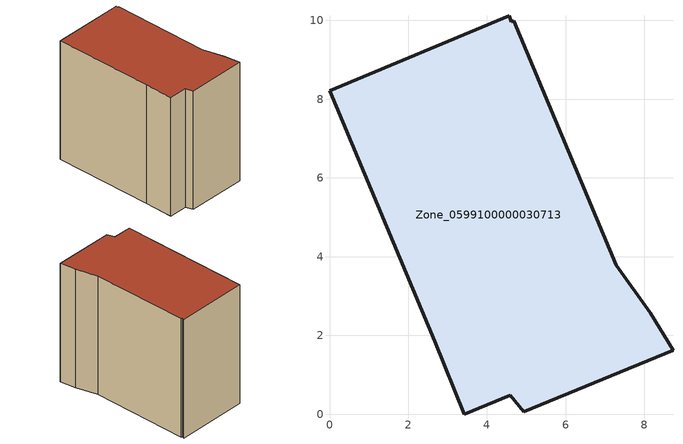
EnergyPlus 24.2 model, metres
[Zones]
Zone_0599100000030713
 floor ground (C_G): 4.62,9.96 4.68,9.99 7.29,3.78 8.15,2.57 8.72,1.62 4.93,0.06 4.6,0.47 3.43,0 2.68,1.85 0,8.22 4.57,10.12 z0
 wall outside (C_F): 3.43,0 4.6,0.47 4.93,0.06 8.72,1.62 8.15,2.57 7.29,3.78 4.68,9.99 4.62,9.96 4.57,10.12 0,8.22 2.68,1.85 3.43,0 z0:8.58
 roof outside (C_R): 4.57,10.12 0,8.22 2.68,1.85 3.43,0 4.6,0.47 4.93,0.06 8.72,1.62 8.15,2.57 7.29,3.78 4.68,9.99 4.62,9.96 z8.58
[BUILDING]
Pand.0599100000030713: North Axis=0; Terrain=City; Loads Convergence Tolerance Value=0.04; Temperature Convergence Tolerance Value=0.4; Solar Distribution=FullExterior; Maximum Number of Warmup Days=25; Minimum Number of Warmup Days=1
[Site:Location]
Rotterdam.The.Hague.AP_ZH_NLD Design_Conditions: Latitude=51.96; Longitude=4.45; Time Zone=1; Elevation=-4.5
[SITE:GROUNDTEMPERATURE:BUILDINGSURFACE]
18, 18, 18, 18, 18, 18, 18, 18, 18, 18, 18, 18
[MATERIAL] Thermal Absorptance=0.9; Solar Absorptance=0.7; Visible Absorptance=0.7
Name | Roughness | Thickness | Conductivity | Density | Specific Heat
G.TI.1946 | MediumSmooth | 0.15 | 1 | 540 | 1210
F.TI.1946 | Rough | 0.3 | 0.857143 | 1920 | 840
R.TI.1946 | MediumRough | 0.2 | 0.1 | 1500 | 1000
[CONSTRUCTION]
C_G: G.TI.1946
C_F: F.TI.1946
C_R: R.TI.1946
[ZONE]
Zone_0599100000030713: Type=1; Multiplier=1; Ceiling Height=Autocalculate; Volume=Autocalculate; Floor Area=autocalculate; Part of Total Floor Area=Yes
[ZONEINFILTRATION:DESIGNFLOWRATE]
Infil_Zone_0599100000030713: Zone or ZoneList or Space or SpaceList=Zone_0599100000030713; Schedule=AlwaysOn; Design Flow Rate Calculation Method=Flow/Area; Flow Rate per Floor Area=0.003; Constant Term Coefficient=1; Temperature Term Coefficient=0; Velocity Term Coefficient=0; Velocity Squared Term Coefficient=0
[HVACTEMPLATE:ZONE:IDEALLOADSAIRSYSTEM]
Zone_0599100000030713: Maximum Heating Supply Air Temperature=50; Minimum Cooling Supply Air Temperature=13; Maximum Heating Supply Air Humidity Ratio=0.0156; Minimum Cooling Supply Air Humidity Ratio=0.0077; Heating Limit=NoLimit; Cooling Limit=NoLimit; Dehumidification Control Type=ConstantSensibleHeatRatio; Cooling Sensible Heat Ratio=0.7; Dehumidification Setpoint=60; Humidification Control Type=None; Humidification Setpoint=30; Outdoor Air Method=None; Outdoor Air Flow Rate per Person=0.00944; Outdoor Air Flow Rate per Zone Floor Area=0; Outdoor Air Flow Rate per Zone=0; Demand Controlled Ventilation Type=None; Outdoor Air Economizer Type=NoEconomizer; Heat Recovery Type=None; Sensible Heat Recovery Effectiveness=0.7; Latent Heat Recovery Effectiveness=0.65
[ZONECONTROL:THERMOSTAT]
ThermostatControl_Zone_0599100000030713: Zone or ZoneList=Zone_0599100000030713; Control Type Schedule=DualSetpointControlType; Control 1=Thermostat_Zone_0599100000030713; Temperature Difference Between Cutout And Setpoint=0
[THERMOSTATSETPOINT:DUALSETPOINT]
Thermostat_Zone_0599100000030713: Heating Setpoint Temperature Schedule=HeatingSetpoint_Zone_0599100000030713; Cooling Setpoint Temperature Schedule=CoolingSetpoint_Zone_0599100000030713
[SCHEDULE:COMPACT]
HeatingSetpoint_Zone_0599100000030713: Through: 12/31, For: AllDays, Until: 24:00, 21
CoolingSetpoint_Zone_0599100000030713: Through: 12/31, For: AllDays, Until: 24:00, 24
DualSetpointControlType: Through: 12/31, For: AllDays, Until: 24:00, 4
AlwaysOn: Through: 12/31, For: AllDays, Until: 24:00, 1
